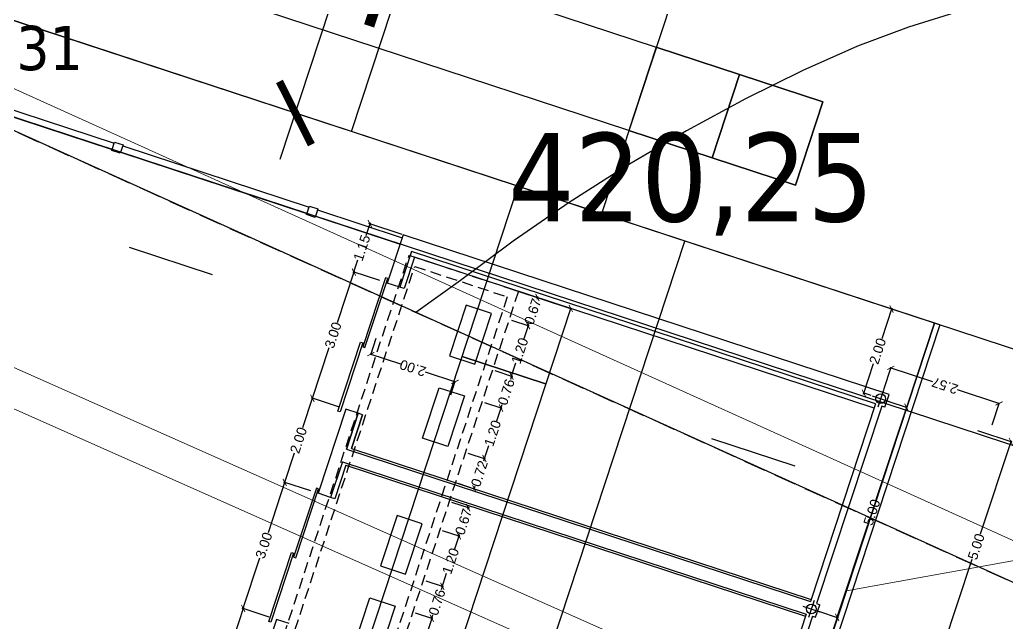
# Model space of a CAD drawing. Header units: metres. Extents: x 2 to 659295185, y -28 to 1124222152.
# Drawn here: x 654528.63 to 654550.93, y 1123442.89 to 1123456.52 of the extents above; entities that cross this region are included whole.
import ezdxf

# ---------------------------------------------------------------- set-up
doc = ezdxf.new("R2010")
doc.units = ezdxf.units.M
doc.header["$MEASUREMENT"] = 0
doc.linetypes.add('DASHED2', pattern=[9.525, 6.35, -3.175])
doc.linetypes.add('HIDDEN', pattern=[0.375, 0.25, -0.125])
doc.layers.get('0').update_dxf_attribs({"linetype": 'CONTINUOUS'})
doc.layers.add('acera', color=32, linetype='CONTINUOUS', lineweight=20)
for name, color, linetype in [('Acotado', 7, 'CONTINUOUS'), ('COLUMNA', 9, 'CONTINUOUS'), ('Cota', 3, 'CONTINUOUS'), ('CURVAS', 2, 'CONTINUOUS'), ('CVL_CURV_D', 7, 'CONTINUOUS'), ('Estructura', 1, 'CONTINUOUS'), ('fosa', 134, 'DASHED2'), ('PARCELA SL', 1, 'CONTINUOUS'), ('PARED', 7, 'CONTINUOUS'), ('TEXTURA PISO', 251, 'CONTINUOUS'), ('Vista 1', 4, 'CONTINUOUS'), ('vista4', 6, 'CONTINUOUS')]:
    doc.layers.add(name, color=color, linetype=linetype)
doc.styles.add('FORMAT', font='swissl.ttf')
doc.styles.get("Standard").update_dxf_attribs({"font": 'tahoma.ttf'})
doc.dimstyles.new('1-100', dxfattribs={"dimtxt": 0.22, "dimasz": 0.13, "dimexe": 0.02, "dimexo": 0.02, "dimgap": 0.022, "dimtad": 0, "dimzin": 1, "dimdsep": 46, "dimtxsty": 'FORMAT', "dimblk": 'ARCHTICK', "dimcen": 0.02, "dimdle": 0.02, "dimazin": 0, "dimtfac": 1, "dimtofl": 0, "dimtmove": 2, "dimatfit": 3, "dimldrblk": 'ARCHTICK', "dimfxl": 1, "dimtolj": 1, "dimtzin": 1, "dimarcsym": 0})
doc.dimstyles.new('1-1000', dxfattribs={"dimtxt": 2.2, "dimasz": 1.13, "dimexe": 1.1, "dimexo": 0.02, "dimgap": 0.022, "dimtad": 0, "dimzin": 1, "dimdsep": 46, "dimtxsty": 'FORMAT', "dimblk": 'ARCHTICK', "dimcen": 0.02, "dimdle": 1.1, "dimazin": 1, "dimtfac": 1, "dimtofl": 0, "dimtmove": 2, "dimatfit": 3, "dimldrblk": 'ARCHTICK', "dimfxl": 1, "dimtolj": 1, "dimtzin": 1, "dimarcsym": 1})

# ---------------------------------------------------------------- blocks, each defined once
blk = doc.blocks.new('_ArchTick')
at = {"color": 0, "linetype": 'ByBlock', "const_width": 0.15}
blk.add_lwpolyline([(-0.5, -0.5), (0.5, 0.5)], dxfattribs=at)
blk = doc.blocks.new('*D2441')
at = {"layer": 'Acotado', "color": 0, "lineweight": -2, "transparency": 16777216}
for p, q in [((654450.891, 1123511.94), (654448.667, 1123505.18)), ((654447.966, 1123506.569), (654550.058, 1123472.978)), ((654660.495, 1123436.642), (654558.403, 1123470.232)), ((654661.331, 1123442.701), (654659.106, 1123435.94))]:
    blk.add_line(p, q, dxfattribs=at)
at = {"layer": 'Acotado', "color": 0, "lineweight": -2, "transparency": 16777216, "xscale": 1.13, "yscale": 1.13, "zscale": 1.13}
for p, rotation in [((654449.011, 1123506.225), 161.7875527894801), ((654659.45, 1123436.985), 341.7875527894802)]:
    blk.add_blockref('_ArchTick', p, dxfattribs=dict(at, rotation=rotation))
at = {"layer": 'Acotado', "color": 0, "transparency": 16777216, "insert": (654554.23, 1123471.605), "char_height": 2.2, "attachment_point": 5, "rotation": 341.7876, "style": 'FORMAT'}
blk.add_mtext('\\A1;221.54', dxfattribs=at)
blk = doc.blocks.new('*D2444')
at = {"layer": 'Acotado', "color": 0, "lineweight": -2, "transparency": 16777216}
for p, q in [((654530.622, 1123468.444), (654539.652, 1123465.473)), ((654538.951, 1123466.861), (654537.822, 1123463.429)), ((654526.656, 1123457.113), (654535.901, 1123454.072)), ((654534.512, 1123453.37), (654535.641, 1123456.803))]:
    blk.add_line(p, q, dxfattribs=at)
at = {"layer": 'Acotado', "color": 0, "lineweight": -2, "transparency": 16777216, "xscale": 1.13, "yscale": 1.13, "zscale": 1.13}
for p, rotation in [((654538.607, 1123465.816), 71.78755278314418), ((654534.856, 1123454.415), 251.7875527831442)]:
    blk.add_blockref('_ArchTick', p, dxfattribs=dict(at, rotation=rotation))
at = {"layer": 'Acotado', "color": 0, "transparency": 16777216, "insert": (654536.732, 1123460.116), "char_height": 2.2, "attachment_point": 5, "rotation": 71.7876, "style": 'FORMAT'}
blk.add_mtext('\\A1;12.00', dxfattribs=at)
blk = doc.blocks.new('*D2278')
at = {"layer": 'Acotado', "color": 0, "lineweight": -2, "transparency": 16777216}
for p, q in [((667602.363, 1123478.25), (667602.363, 1123477.435)), ((667607.363, 1123478.25), (667607.363, 1123477.435)), ((667602.343, 1123477.455), (667604.567, 1123477.455)), ((667607.383, 1123477.455), (667605.158, 1123477.455))]:
    blk.add_line(p, q, dxfattribs=at)
at = {"layer": 'Acotado', "color": 0, "lineweight": -2, "transparency": 16777216, "xscale": 0.13, "yscale": 0.13, "zscale": 0.13, "rotation": 180}
blk.add_blockref('_ArchTick', (667602.363, 1123477.455), dxfattribs=at)
at = {"layer": 'Acotado', "color": 0, "lineweight": -2, "transparency": 16777216, "xscale": 0.13, "yscale": 0.13, "zscale": 0.13}
blk.add_blockref('_ArchTick', (667607.363, 1123477.455), dxfattribs=at)
at = {"layer": 'Acotado', "color": 0, "transparency": 16777216, "insert": (667604.863, 1123477.455), "char_height": 0.22, "attachment_point": 5, "style": 'FORMAT'}
blk.add_mtext('\\A1;5.00', dxfattribs=at)
blk = doc.blocks.new('eco 220x220')
at = {"color": 8}
for p, q in [((-0.202, 0), (0.202, 0)), ((0, 0.202), (0, -0.202))]:
    blk.add_line(p, q, dxfattribs=at)
blk.add_circle((0, 0), 0.11)
blk = doc.blocks.new('*D2282')
at = {"layer": 'Acotado', "color": 0, "lineweight": -2, "transparency": 16777216}
for p, q in [((667605.093, 1123491.8), (667604.7, 1123491.8)), ((667604.72, 1123491.82), (667604.72, 1123491.095)), ((667604.72, 1123489.778), (667604.72, 1123490.503)), ((667604.413, 1123489.798), (667604.74, 1123489.798))]:
    blk.add_line(p, q, dxfattribs=at)
at = {"layer": 'Acotado', "color": 0, "lineweight": -2, "transparency": 16777216, "xscale": 0.13, "yscale": 0.13, "zscale": 0.13}
for p, rotation in [((667604.72, 1123491.8), 90), ((667604.72, 1123489.798), 270)]:
    blk.add_blockref('_ArchTick', p, dxfattribs=dict(at, rotation=rotation))
at = {"layer": 'Acotado', "color": 0, "transparency": 16777216, "insert": (667604.72, 1123490.799), "char_height": 0.22, "attachment_point": 5, "rotation": 90, "style": 'FORMAT'}
blk.add_mtext('\\A1;2.00', dxfattribs=at)
blk = doc.blocks.new('*D2285')
at = {"layer": 'Acotado', "color": 0, "lineweight": -2, "transparency": 16777216}
for p, q in [((667606.343, 1123492.742), (667606.652, 1123492.742)), ((667606.363, 1123492.122), (667606.363, 1123492.762)), ((667607.533, 1123492.742), (667607.224, 1123492.742)), ((667607.513, 1123491.97), (667607.513, 1123492.762))]:
    blk.add_line(p, q, dxfattribs=at)
at = {"layer": 'Acotado', "color": 0, "lineweight": -2, "transparency": 16777216, "xscale": 0.13, "yscale": 0.13, "zscale": 0.13, "rotation": 180}
blk.add_blockref('_ArchTick', (667606.363, 1123492.742), dxfattribs=at)
at = {"layer": 'Acotado', "color": 0, "lineweight": -2, "transparency": 16777216, "xscale": 0.13, "yscale": 0.13, "zscale": 0.13}
blk.add_blockref('_ArchTick', (667607.513, 1123492.742), dxfattribs=at)
at = {"layer": 'Acotado', "color": 0, "transparency": 16777216, "insert": (667606.938, 1123492.742), "char_height": 0.22, "attachment_point": 5, "style": 'FORMAT'}
blk.add_mtext('\\A1;1.15', dxfattribs=at)
blk = doc.blocks.new('*D2294')
at = {"layer": 'Acotado', "color": 0, "lineweight": -2, "transparency": 16777216}
for p, q in [((667607.113, 1123489.278), (667607.113, 1123487.813)), ((667567.688, 1123489.06), (667567.688, 1123487.813)), ((667567.668, 1123487.833), (667607.133, 1123487.833))]:
    blk.add_line(p, q, dxfattribs=at)
at = {"layer": 'Acotado', "color": 0, "lineweight": -2, "transparency": 16777216, "xscale": 0.13, "yscale": 0.13, "zscale": 0.13, "rotation": 180}
blk.add_blockref('_ArchTick', (667567.688, 1123487.833), dxfattribs=at)
at = {"layer": 'Acotado', "color": 0, "lineweight": -2, "transparency": 16777216, "xscale": 0.13, "yscale": 0.13, "zscale": 0.13}
blk.add_blockref('_ArchTick', (667607.113, 1123487.833), dxfattribs=at)
at = {"layer": 'Acotado', "color": 0, "transparency": 16777216, "insert": (667588.206, 1123488.054), "char_height": 0.22, "attachment_point": 5, "style": 'FORMAT'}
blk.add_mtext('\\A1;39.42', dxfattribs=at)
blk = doc.blocks.new('*D2300')
at = {"layer": 'Acotado', "color": 0, "lineweight": -2, "transparency": 16777216}
for p, q in [((667597.363, 1123480.38), (667597.363, 1123479.916)), ((667602.363, 1123480.38), (667602.363, 1123479.916)), ((667597.343, 1123479.936), (667599.567, 1123479.936)), ((667602.383, 1123479.936), (667600.158, 1123479.936))]:
    blk.add_line(p, q, dxfattribs=at)
at = {"layer": 'Acotado', "color": 0, "lineweight": -2, "transparency": 16777216, "xscale": 0.13, "yscale": 0.13, "zscale": 0.13, "rotation": 180}
blk.add_blockref('_ArchTick', (667597.363, 1123479.936), dxfattribs=at)
at = {"layer": 'Acotado', "color": 0, "lineweight": -2, "transparency": 16777216, "xscale": 0.13, "yscale": 0.13, "zscale": 0.13}
blk.add_blockref('_ArchTick', (667602.363, 1123479.936), dxfattribs=at)
at = {"layer": 'Acotado', "color": 0, "transparency": 16777216, "insert": (667599.863, 1123479.936), "char_height": 0.22, "attachment_point": 5, "style": 'FORMAT'}
blk.add_mtext('\\A1;5.00', dxfattribs=at)
blk = doc.blocks.new('*D2301')
at = {"layer": 'Acotado', "color": 0, "lineweight": -2, "transparency": 16777216}
for p, q in [((667596.343, 1123492.742), (667597.067, 1123492.742)), ((667596.363, 1123492.122), (667596.363, 1123492.762)), ((667598.383, 1123492.742), (667597.659, 1123492.742)), ((667598.363, 1123492.122), (667598.363, 1123492.762))]:
    blk.add_line(p, q, dxfattribs=at)
at = {"layer": 'Acotado', "color": 0, "lineweight": -2, "transparency": 16777216, "xscale": 0.13, "yscale": 0.13, "zscale": 0.13, "rotation": 180}
blk.add_blockref('_ArchTick', (667596.363, 1123492.742), dxfattribs=at)
at = {"layer": 'Acotado', "color": 0, "lineweight": -2, "transparency": 16777216, "xscale": 0.13, "yscale": 0.13, "zscale": 0.13}
blk.add_blockref('_ArchTick', (667598.363, 1123492.742), dxfattribs=at)
at = {"layer": 'Acotado', "color": 0, "transparency": 16777216, "insert": (667597.363, 1123492.742), "char_height": 0.22, "attachment_point": 5, "style": 'FORMAT'}
blk.add_mtext('\\A1;2.00', dxfattribs=at)
blk = doc.blocks.new('*D2302')
at = {"layer": 'Acotado', "color": 0, "lineweight": -2, "transparency": 16777216}
for p, q in [((667601.343, 1123492.742), (667602.067, 1123492.742)), ((667601.363, 1123492.122), (667601.363, 1123492.762)), ((667603.383, 1123492.742), (667602.659, 1123492.742)), ((667603.363, 1123492.122), (667603.363, 1123492.762))]:
    blk.add_line(p, q, dxfattribs=at)
at = {"layer": 'Acotado', "color": 0, "lineweight": -2, "transparency": 16777216, "xscale": 0.13, "yscale": 0.13, "zscale": 0.13, "rotation": 180}
blk.add_blockref('_ArchTick', (667601.363, 1123492.742), dxfattribs=at)
at = {"layer": 'Acotado', "color": 0, "lineweight": -2, "transparency": 16777216, "xscale": 0.13, "yscale": 0.13, "zscale": 0.13}
blk.add_blockref('_ArchTick', (667603.363, 1123492.742), dxfattribs=at)
at = {"layer": 'Acotado', "color": 0, "transparency": 16777216, "insert": (667602.363, 1123492.742), "char_height": 0.22, "attachment_point": 5, "style": 'FORMAT'}
blk.add_mtext('\\A1;2.00', dxfattribs=at)
blk = doc.blocks.new('*D2304')
at = {"layer": 'Acotado', "color": 0, "lineweight": -2, "transparency": 16777216}
for p, q in [((667598.343, 1123492.742), (667599.567, 1123492.742)), ((667598.363, 1123492.122), (667598.363, 1123492.762)), ((667601.383, 1123492.742), (667600.159, 1123492.742)), ((667601.363, 1123492.122), (667601.363, 1123492.762))]:
    blk.add_line(p, q, dxfattribs=at)
at = {"layer": 'Acotado', "color": 0, "lineweight": -2, "transparency": 16777216, "xscale": 0.13, "yscale": 0.13, "zscale": 0.13, "rotation": 180}
blk.add_blockref('_ArchTick', (667598.363, 1123492.742), dxfattribs=at)
at = {"layer": 'Acotado', "color": 0, "lineweight": -2, "transparency": 16777216, "xscale": 0.13, "yscale": 0.13, "zscale": 0.13}
blk.add_blockref('_ArchTick', (667601.363, 1123492.742), dxfattribs=at)
at = {"layer": 'Acotado', "color": 0, "transparency": 16777216, "insert": (667599.863, 1123492.742), "char_height": 0.22, "attachment_point": 5, "style": 'FORMAT'}
blk.add_mtext('\\A1;3.00', dxfattribs=at)
blk = doc.blocks.new('*D2305')
at = {"layer": 'Acotado', "color": 0, "lineweight": -2, "transparency": 16777216}
for p, q in [((667602.363, 1123480.38), (667602.363, 1123479.916)), ((667607.363, 1123480.38), (667607.363, 1123479.916)), ((667602.343, 1123479.936), (667604.567, 1123479.936)), ((667607.383, 1123479.936), (667605.158, 1123479.936))]:
    blk.add_line(p, q, dxfattribs=at)
at = {"layer": 'Acotado', "color": 0, "lineweight": -2, "transparency": 16777216, "xscale": 0.13, "yscale": 0.13, "zscale": 0.13, "rotation": 180}
blk.add_blockref('_ArchTick', (667602.363, 1123479.936), dxfattribs=at)
at = {"layer": 'Acotado', "color": 0, "lineweight": -2, "transparency": 16777216, "xscale": 0.13, "yscale": 0.13, "zscale": 0.13}
blk.add_blockref('_ArchTick', (667607.363, 1123479.936), dxfattribs=at)
at = {"layer": 'Acotado', "color": 0, "transparency": 16777216, "insert": (667604.863, 1123479.936), "char_height": 0.22, "attachment_point": 5, "style": 'FORMAT'}
blk.add_mtext('\\A1;5.00', dxfattribs=at)
blk = doc.blocks.new('*D2319')
at = {"layer": 'Acotado', "color": 0, "lineweight": -2, "transparency": 16777216}
for p, q in [((667604.483, 1123489.021), (667604.483, 1123488.607)), ((667605.243, 1123489.021), (667605.243, 1123488.607)), ((667604.463, 1123488.627), (667604.567, 1123488.627)), ((667605.263, 1123488.627), (667605.159, 1123488.627))]:
    blk.add_line(p, q, dxfattribs=at)
at = {"layer": 'Acotado', "color": 0, "lineweight": -2, "transparency": 16777216, "xscale": 0.13, "yscale": 0.13, "zscale": 0.13, "rotation": 180}
blk.add_blockref('_ArchTick', (667604.483, 1123488.627), dxfattribs=at)
at = {"layer": 'Acotado', "color": 0, "lineweight": -2, "transparency": 16777216, "xscale": 0.13, "yscale": 0.13, "zscale": 0.13}
blk.add_blockref('_ArchTick', (667605.243, 1123488.627), dxfattribs=at)
at = {"layer": 'Acotado', "color": 0, "transparency": 16777216, "insert": (667604.863, 1123488.627), "char_height": 0.22, "attachment_point": 5, "style": 'FORMAT'}
blk.add_mtext('\\A1;0.76', dxfattribs=at)
blk = doc.blocks.new('*D2320')
at = {"layer": 'Acotado', "color": 0, "lineweight": -2, "transparency": 16777216}
for p, q in [((667605.243, 1123489.021), (667605.243, 1123488.607)), ((667606.443, 1123489.021), (667606.443, 1123488.607)), ((667605.223, 1123488.627), (667605.556, 1123488.627)), ((667606.463, 1123488.627), (667606.13, 1123488.627))]:
    blk.add_line(p, q, dxfattribs=at)
at = {"layer": 'Acotado', "color": 0, "lineweight": -2, "transparency": 16777216, "xscale": 0.13, "yscale": 0.13, "zscale": 0.13, "rotation": 180}
blk.add_blockref('_ArchTick', (667605.243, 1123488.627), dxfattribs=at)
at = {"layer": 'Acotado', "color": 0, "lineweight": -2, "transparency": 16777216, "xscale": 0.13, "yscale": 0.13, "zscale": 0.13}
blk.add_blockref('_ArchTick', (667606.443, 1123488.627), dxfattribs=at)
at = {"layer": 'Acotado', "color": 0, "transparency": 16777216, "insert": (667605.843, 1123488.627), "char_height": 0.22, "attachment_point": 5, "style": 'FORMAT'}
blk.add_mtext('\\A1;1.20', dxfattribs=at)
blk = doc.blocks.new('*D2321')
at = {"layer": 'Acotado', "color": 0, "lineweight": -2, "transparency": 16777216}
for p, q in [((667603.283, 1123489.021), (667603.283, 1123488.607)), ((667604.483, 1123489.021), (667604.483, 1123488.607)), ((667603.263, 1123488.627), (667603.596, 1123488.627)), ((667604.503, 1123488.627), (667604.17, 1123488.627))]:
    blk.add_line(p, q, dxfattribs=at)
at = {"layer": 'Acotado', "color": 0, "lineweight": -2, "transparency": 16777216, "xscale": 0.13, "yscale": 0.13, "zscale": 0.13, "rotation": 180}
blk.add_blockref('_ArchTick', (667603.283, 1123488.627), dxfattribs=at)
at = {"layer": 'Acotado', "color": 0, "lineweight": -2, "transparency": 16777216, "xscale": 0.13, "yscale": 0.13, "zscale": 0.13}
blk.add_blockref('_ArchTick', (667604.483, 1123488.627), dxfattribs=at)
at = {"layer": 'Acotado', "color": 0, "transparency": 16777216, "insert": (667603.883, 1123488.627), "char_height": 0.22, "attachment_point": 5, "style": 'FORMAT'}
blk.add_mtext('\\A1;1.20', dxfattribs=at)
blk = doc.blocks.new('*D2322')
at = {"layer": 'Acotado', "color": 0, "lineweight": -2, "transparency": 16777216}
for p, q in [((667602.563, 1123489.021), (667602.563, 1123488.607)), ((667603.283, 1123489.021), (667603.283, 1123488.607)), ((667602.543, 1123488.627), (667602.628, 1123488.627)), ((667603.303, 1123488.627), (667603.217, 1123488.627))]:
    blk.add_line(p, q, dxfattribs=at)
at = {"layer": 'Acotado', "color": 0, "lineweight": -2, "transparency": 16777216, "xscale": 0.13, "yscale": 0.13, "zscale": 0.13, "rotation": 180}
blk.add_blockref('_ArchTick', (667602.563, 1123488.627), dxfattribs=at)
at = {"layer": 'Acotado', "color": 0, "lineweight": -2, "transparency": 16777216, "xscale": 0.13, "yscale": 0.13, "zscale": 0.13}
blk.add_blockref('_ArchTick', (667603.283, 1123488.627), dxfattribs=at)
at = {"layer": 'Acotado', "color": 0, "transparency": 16777216, "insert": (667602.923, 1123488.627), "char_height": 0.22, "attachment_point": 5, "style": 'FORMAT'}
blk.add_mtext('\\A1;0.72', dxfattribs=at)
blk = doc.blocks.new('*D2323')
at = {"layer": 'Acotado', "color": 0, "lineweight": -2, "transparency": 16777216}
for p, q in [((667606.443, 1123489.021), (667606.443, 1123488.607)), ((667607.113, 1123489.021), (667607.113, 1123488.607)), ((667606.423, 1123488.627), (667606.483, 1123488.627)), ((667607.133, 1123488.627), (667607.073, 1123488.627))]:
    blk.add_line(p, q, dxfattribs=at)
at = {"layer": 'Acotado', "color": 0, "lineweight": -2, "transparency": 16777216, "xscale": 0.13, "yscale": 0.13, "zscale": 0.13, "rotation": 180}
blk.add_blockref('_ArchTick', (667606.443, 1123488.627), dxfattribs=at)
at = {"layer": 'Acotado', "color": 0, "lineweight": -2, "transparency": 16777216, "xscale": 0.13, "yscale": 0.13, "zscale": 0.13}
blk.add_blockref('_ArchTick', (667607.113, 1123488.627), dxfattribs=at)
at = {"layer": 'Acotado', "color": 0, "transparency": 16777216, "insert": (667606.778, 1123488.627), "char_height": 0.22, "attachment_point": 5, "style": 'FORMAT'}
blk.add_mtext('\\A1;0.67', dxfattribs=at)
blk = doc.blocks.new('*D2329')
at = {"layer": 'Acotado', "color": 0, "lineweight": -2, "transparency": 16777216}
for p, q in [((667599.483, 1123489.021), (667599.483, 1123488.607)), ((667600.243, 1123489.021), (667600.243, 1123488.607)), ((667599.463, 1123488.627), (667599.567, 1123488.627)), ((667600.263, 1123488.627), (667600.159, 1123488.627))]:
    blk.add_line(p, q, dxfattribs=at)
at = {"layer": 'Acotado', "color": 0, "lineweight": -2, "transparency": 16777216, "xscale": 0.13, "yscale": 0.13, "zscale": 0.13, "rotation": 180}
blk.add_blockref('_ArchTick', (667599.483, 1123488.627), dxfattribs=at)
at = {"layer": 'Acotado', "color": 0, "lineweight": -2, "transparency": 16777216, "xscale": 0.13, "yscale": 0.13, "zscale": 0.13}
blk.add_blockref('_ArchTick', (667600.243, 1123488.627), dxfattribs=at)
at = {"layer": 'Acotado', "color": 0, "transparency": 16777216, "insert": (667599.863, 1123488.627), "char_height": 0.22, "attachment_point": 5, "style": 'FORMAT'}
blk.add_mtext('\\A1;0.76', dxfattribs=at)
blk = doc.blocks.new('*D2330')
at = {"layer": 'Acotado', "color": 0, "lineweight": -2, "transparency": 16777216}
for p, q in [((667600.243, 1123489.021), (667600.243, 1123488.607)), ((667601.443, 1123489.021), (667601.443, 1123488.607)), ((667600.223, 1123488.627), (667600.556, 1123488.627)), ((667601.463, 1123488.627), (667601.13, 1123488.627))]:
    blk.add_line(p, q, dxfattribs=at)
at = {"layer": 'Acotado', "color": 0, "lineweight": -2, "transparency": 16777216, "xscale": 0.13, "yscale": 0.13, "zscale": 0.13, "rotation": 180}
blk.add_blockref('_ArchTick', (667600.243, 1123488.627), dxfattribs=at)
at = {"layer": 'Acotado', "color": 0, "lineweight": -2, "transparency": 16777216, "xscale": 0.13, "yscale": 0.13, "zscale": 0.13}
blk.add_blockref('_ArchTick', (667601.443, 1123488.627), dxfattribs=at)
at = {"layer": 'Acotado', "color": 0, "transparency": 16777216, "insert": (667600.843, 1123488.627), "char_height": 0.22, "attachment_point": 5, "style": 'FORMAT'}
blk.add_mtext('\\A1;1.20', dxfattribs=at)
blk = doc.blocks.new('*D2331')
at = {"layer": 'Acotado', "color": 0, "lineweight": -2, "transparency": 16777216}
for p, q in [((667598.283, 1123489.021), (667598.283, 1123488.607)), ((667599.483, 1123489.021), (667599.483, 1123488.607)), ((667598.263, 1123488.627), (667598.596, 1123488.627)), ((667599.503, 1123488.627), (667599.17, 1123488.627))]:
    blk.add_line(p, q, dxfattribs=at)
at = {"layer": 'Acotado', "color": 0, "lineweight": -2, "transparency": 16777216, "xscale": 0.13, "yscale": 0.13, "zscale": 0.13, "rotation": 180}
blk.add_blockref('_ArchTick', (667598.283, 1123488.627), dxfattribs=at)
at = {"layer": 'Acotado', "color": 0, "lineweight": -2, "transparency": 16777216, "xscale": 0.13, "yscale": 0.13, "zscale": 0.13}
blk.add_blockref('_ArchTick', (667599.483, 1123488.627), dxfattribs=at)
at = {"layer": 'Acotado', "color": 0, "transparency": 16777216, "insert": (667598.883, 1123488.627), "char_height": 0.22, "attachment_point": 5, "style": 'FORMAT'}
blk.add_mtext('\\A1;1.20', dxfattribs=at)
blk = doc.blocks.new('*D2333')
at = {"layer": 'Acotado', "color": 0, "lineweight": -2, "transparency": 16777216}
for p, q in [((667601.443, 1123489.021), (667601.443, 1123488.607)), ((667602.113, 1123489.021), (667602.113, 1123488.607)), ((667601.423, 1123488.627), (667601.483, 1123488.627)), ((667602.133, 1123488.627), (667602.073, 1123488.627))]:
    blk.add_line(p, q, dxfattribs=at)
at = {"layer": 'Acotado', "color": 0, "lineweight": -2, "transparency": 16777216, "xscale": 0.13, "yscale": 0.13, "zscale": 0.13, "rotation": 180}
blk.add_blockref('_ArchTick', (667601.443, 1123488.627), dxfattribs=at)
at = {"layer": 'Acotado', "color": 0, "lineweight": -2, "transparency": 16777216, "xscale": 0.13, "yscale": 0.13, "zscale": 0.13}
blk.add_blockref('_ArchTick', (667602.113, 1123488.627), dxfattribs=at)
at = {"layer": 'Acotado', "color": 0, "transparency": 16777216, "insert": (667601.778, 1123488.627), "char_height": 0.22, "attachment_point": 5, "style": 'FORMAT'}
blk.add_mtext('\\A1;0.67', dxfattribs=at)
blk = doc.blocks.new('*D2339')
at = {"layer": 'Acotado', "color": 0, "lineweight": -2, "transparency": 16777216}
for p, q in [((667603.343, 1123492.742), (667604.567, 1123492.742)), ((667603.363, 1123492.122), (667603.363, 1123492.762)), ((667606.383, 1123492.742), (667605.159, 1123492.742)), ((667606.363, 1123492.122), (667606.363, 1123492.762))]:
    blk.add_line(p, q, dxfattribs=at)
at = {"layer": 'Acotado', "color": 0, "lineweight": -2, "transparency": 16777216, "xscale": 0.13, "yscale": 0.13, "zscale": 0.13, "rotation": 180}
blk.add_blockref('_ArchTick', (667603.363, 1123492.742), dxfattribs=at)
at = {"layer": 'Acotado', "color": 0, "lineweight": -2, "transparency": 16777216, "xscale": 0.13, "yscale": 0.13, "zscale": 0.13}
blk.add_blockref('_ArchTick', (667606.363, 1123492.742), dxfattribs=at)
at = {"layer": 'Acotado', "color": 0, "transparency": 16777216, "insert": (667604.863, 1123492.742), "char_height": 0.22, "attachment_point": 5, "style": 'FORMAT'}
blk.add_mtext('\\A1;3.00', dxfattribs=at)
blk = doc.blocks.new('*D2353')
at = {"layer": 'Acotado', "color": 0, "lineweight": -2, "transparency": 16777216}
for p, q in [((667607.585, 1123480.55), (667608.116, 1123480.55)), ((667608.096, 1123480.57), (667608.096, 1123479.558)), ((667608.096, 1123477.955), (667608.096, 1123478.966)), ((667607.585, 1123477.975), (667608.116, 1123477.975))]:
    blk.add_line(p, q, dxfattribs=at)
at = {"layer": 'Acotado', "color": 0, "lineweight": -2, "transparency": 16777216, "xscale": 0.13, "yscale": 0.13, "zscale": 0.13}
for p, rotation in [((667608.096, 1123480.55), 90), ((667608.096, 1123477.975), 270)]:
    blk.add_blockref('_ArchTick', p, dxfattribs=dict(at, rotation=rotation))
at = {"layer": 'Acotado', "color": 0, "transparency": 16777216, "insert": (667608.096, 1123479.262), "char_height": 0.22, "attachment_point": 5, "rotation": 90, "style": 'FORMAT'}
blk.add_mtext('\\A1;2.57', dxfattribs=at)
blk = doc.blocks.new('*D2354')
at = {"layer": 'Acotado', "color": 0, "lineweight": -2, "transparency": 16777216}
for p, q in [((667607.343, 1123480.949), (667608.067, 1123480.949)), ((667607.363, 1123480.772), (667607.363, 1123480.969)), ((667609.383, 1123480.949), (667608.659, 1123480.949)), ((667609.363, 1123480.772), (667609.363, 1123480.969))]:
    blk.add_line(p, q, dxfattribs=at)
at = {"layer": 'Acotado', "color": 0, "lineweight": -2, "transparency": 16777216, "xscale": 0.13, "yscale": 0.13, "zscale": 0.13, "rotation": 180}
blk.add_blockref('_ArchTick', (667607.363, 1123480.949), dxfattribs=at)
at = {"layer": 'Acotado', "color": 0, "lineweight": -2, "transparency": 16777216, "xscale": 0.13, "yscale": 0.13, "zscale": 0.13}
blk.add_blockref('_ArchTick', (667609.363, 1123480.949), dxfattribs=at)
at = {"layer": 'Acotado', "color": 0, "transparency": 16777216, "insert": (667608.363, 1123480.949), "char_height": 0.22, "attachment_point": 5, "style": 'FORMAT'}
blk.add_mtext('\\A1;2.00', dxfattribs=at)
blk = doc.blocks.new('A$C562C02F1')
for points in [[(30.9, -11), (30.9, -10.95), (32.543, -10.95), (32.543, -11), (30.9, -11)], [(34.1, -11.08), (34.1, -11.03), (32.457, -11.03), (32.457, -11.08), (34.1, -11.08)], [(35.9, -11), (35.9, -10.95), (37.543, -10.95), (37.543, -11), (35.9, -11)], [(39.1, -11.08), (39.1, -11.03), (37.457, -11.03), (37.457, -11.08), (39.1, -11.08)]]:
    blk.add_lwpolyline(points)
at = {"layer": 'Acotado'}
for points in [[(32.12, -12.954), (32.12, -13.554), (30.92, -13.554), (30.92, -12.954)], [(32.88, -12.954), (32.88, -13.554), (34.08, -13.554), (34.08, -12.954)], [(37.12, -12.954), (37.12, -13.554), (35.92, -13.554), (35.92, -12.954)], [(37.88, -12.954), (37.88, -13.554), (39.08, -13.554), (39.08, -12.954)]]:
    blk.add_lwpolyline(points, close=True, dxfattribs=at)
at = {"layer": 'Estructura'}
for points in [[(40.1, -4.46), (39.9, -4.46), (39.9, -4.26), (40.1, -4.26)], [(40.1, -9.09), (39.9, -9.09), (39.9, -8.89), (40.1, -8.89)]]:
    blk.add_lwpolyline(points, close=True, dxfattribs=at)
at = {"layer": 'fosa', "linetype": 'HIDDEN'}
for points in [[(0.325, -18.734), (0.325, -11.374), (39.75, -11.374), (39.75, -13.974), (2.325, -13.974), (2.325, -18.734)], [(0.525, -18.534), (0.525, -11.574), (39.55, -11.574), (39.55, -13.774), (2.125, -13.774), (2.125, -18.534)]]:
    blk.add_lwpolyline(points, dxfattribs=at)
at = {"layer": 'PARED'}
for p, q in [((39.925, -0.116), (39.925, -4.26)), ((40.075, -0.116), (40.075, -4.26)), ((39.925, -4.46), (39.925, -8.89)), ((40.075, -4.46), (40.075, -8.89)), ((39.925, -9.09), (39.925, -11.102)), ((40.075, -9.09), (40.075, -11.102)), ((31, -11.102), (29, -11.102)), ((31, -11.402), (31, -11.102)), ((36, -11.102), (34, -11.102)), ((34, -11.402), (34, -11.102)), ((36, -11.402), (36, -11.102)), ((40.15, -11.102), (39, -11.102)), ((39, -11.402), (39, -11.102)), ((40.15, -22.652), (40.15, -11.102)), ((34.85, -11.402), (34, -11.402)), ((34.85, -11.402), (34.85, -22.427)), ((36, -11.402), (35.15, -11.402)), ((35.15, -11.402), (35.15, -22.427)), ((35.15, -11.402), (36, -11.402)), ((39.85, -11.402), (39, -11.402)), ((39.85, -22.427), (39.85, -11.402)), ((34.85, -22.427), (30.15, -22.427)), ((39.85, -22.427), (35.15, -22.427)), ((34.85, -22.577), (30.15, -22.577)), ((34.85, -22.577), (34.85, -22.652)), ((34.85, -22.652), (35.15, -22.652)), ((39.85, -22.577), (35.15, -22.577)), ((35.15, -22.577), (35.15, -22.652)), ((39.85, -22.652), (39.85, -22.577)), ((39.85, -22.652), (40.15, -22.652))]:
    blk.add_line(p, q, dxfattribs=at)
at = {"layer": 'Vista 1'}
for q in [(42, 23.502), (-36.51, -23.249)]:
    blk.add_line((42, -23.249), q, dxfattribs=at)
at = {"layer": 'vista4'}
for p, q in [((34, -11.502), (34, -11.402)), ((34.8, -11.502), (34, -11.502)), ((34.8, -11.502), (34.8, -22.427)), ((36, -11.502), (35.2, -11.502)), ((35.2, -11.502), (35.2, -22.427)), ((35.2, -11.502), (36, -11.502)), ((36, -11.502), (36, -11.402)), ((39, -11.502), (39, -11.402)), ((39.75, -11.502), (39, -11.502)), ((39.75, -22.427), (39.75, -11.502))]:
    blk.add_line(p, q, dxfattribs=at)
at = {"layer": 'Estructura', "rotation": 270}
for p in [(35, -22.502), (40, -22.502)]:
    blk.add_blockref('eco 220x220', p, dxfattribs=at)
at = {"layer": 'Acotado'}
for base, p1, p2, picture, middle in [((29, -10.309), (31, -10.95), (29, -10.95), '*D2301', (30, -10.309)), ((31, -10.309), (34, -10.95), (31, -10.95), '*D2304', (32.5, -10.309)), ((34, -10.309), (36, -10.95), (34, -10.95), '*D2302', (35, -10.309)), ((36, -10.309), (39, -10.95), (36, -10.95), '*D2339', (37.5, -10.309)), ((39, -10.309), (40.15, -11.102), (39, -10.95), '*D2285', (39.575, -10.309)), ((35.2, -14.425), (35.92, -14.011), (35.2, -14.011), '*D2322', (35.56, -14.425)), ((35, -23.116), (30, -22.652), (35, -22.652), '*D2300', (32.5, -23.116)), ((40, -23.116), (35, -22.652), (40, -22.652), '*D2305', (37.5, -23.116)), ((40, -25.597), (35, -24.782), (40, -24.782), '*D2278', (37.5, -25.597))]:
    dim = blk.add_linear_dim(base=base, p1=p1, p2=p2, dimstyle='1-100', dxfattribs=at)
    dim.commit()
    dim.dimension.update_dxf_attribs({"geometry": picture, "text_midpoint": middle, "insert": (-667567.363, -1123503.052)})
for base, p1, p2, angle, picture, middle, set_off in [((37.357, -13.254), (37.75, -11.252), (37.03, -13.254), 270, '*D2282', (37.357, -12.253), (-667567.363, -1123503.052)), ((30.92, -14.425), (32.12, -14.011), (30.92, -14.011), 180, '*D2331', (31.52, -14.425), (-667567.363, -1123503.052)), ((32.88, -14.425), (32.12, -14.011), (32.88, -14.011), 180, '*D2329', (32.5, -14.425), (-667567.363, -1123503.052)), ((32.88, -14.425), (34.08, -14.011), (32.88, -14.011), 180, '*D2330', (33.48, -14.425), (-667567.363, -1123503.052)), ((34.75, -14.425), (34.08, -14.011), (34.75, -14.011), 180, '*D2333', (34.415, -14.425), (-667567.363, -1123503.052)), ((35.92, -14.425), (37.12, -14.011), (35.92, -14.011), 180, '*D2321', (36.52, -14.425), (-667567.363, -1123503.052)), ((37.88, -14.425), (37.12, -14.011), (37.88, -14.011), 180, '*D2319', (37.5, -14.425), (-667567.363, -1123503.052)), ((37.88, -14.425), (39.08, -14.011), (37.88, -14.011), 180, '*D2320', (38.48, -14.425), (-667567.363, -1123503.052)), ((39.75, -14.425), (39.08, -14.011), (39.75, -14.011), 180, '*D2323', (39.415, -14.425), (-667567.363, -1123503.052)), ((42, -22.103), (40, -22.3), (42, -22.3), 180, '*D2354', (41, -22.103), (-667567.363, -1123503.052)), ((40.733098411, -25.076981072), (40.202174091, -22.501981074), (40.202174099, -25.076981072), 90, '*D2353', (40.733098411, -23.789481072), (-667567.3629038, -1123503.051806977))]:
    dim = blk.add_linear_dim(base=base, p1=p1, p2=p2, angle=angle, dimstyle='1-100', dxfattribs=at)
    dim.commit()
    dim.dimension.update_dxf_attribs({"geometry": picture, "text_midpoint": middle, "insert": set_off})
dim = blk.add_linear_dim(base=(39.75, -15.218327684), p1=(0.325000003, -13.97186335), p2=(39.75, -13.753796265), dimstyle='1-100', dxfattribs=at)
dim.commit()
dim.dimension.update_dxf_attribs({"geometry": '*D2294', "text_midpoint": (20.842900662, -14.99740902), "dimtype": 128, "insert": (-667567.3629038, -1123503.051806977)})

msp = doc.modelspace()

# ---------------------------------------------------------------- linework, layer by layer
at = {"lineweight": 30}
msp.add_lwpolyline([(654948.3512, 1123120.8818), (654737.653, 1123175.6708), (654613.3796, 1123207.9862), (654535.2993, 1123231.8219), (654565.2977, 1123318.8224), (654606.2977, 1123418.8224), (654522.2977, 1123456.8224), (654623.2977, 1123646.8224), (654713.6038, 1123837.3245)], dxfattribs=at)
msp.add_lwpolyline([(654948.3512, 1123120.8818), (654737.653, 1123175.6708), (654613.3796, 1123207.9862), (654535.2993, 1123231.8219), (654565.2977, 1123318.8224), (654606.2977, 1123418.8224), (654522.2977, 1123456.8224), (654623.2977, 1123646.8224), (654713.6038, 1123837.3245)], dxfattribs=at)
msp.add_lwpolyline([(654948.3512, 1123120.8818), (654737.653, 1123175.6708), (654613.3796, 1123207.9862), (654535.2993, 1123231.8219), (654565.2977, 1123318.8224), (654606.2977, 1123418.8224), (654522.2977, 1123456.8224), (654623.2977, 1123646.8224), (654713.6038, 1123837.3245)], dxfattribs=at)
at = {"layer": 'acera'}
msp.add_line((654547.3004, 1123443.6241), (654585.8142, 1123450.584), dxfattribs=at)
at = {"layer": 'Acotado'}
msp.add_line((654484.6192, 1123468.7656), (654553.2099, 1123446.1976), dxfattribs=at)
at = {"layer": 'COLUMNA'}
msp.add_lwpolyline([(654544.2414, 1123459.6636), (654541.7665, 1123452.1416), (654536.125, 1123453.9978), (654538.5999, 1123461.5198), (654544.2414, 1123459.6636)], close=True, dxfattribs=at)
at = {"layer": 'CURVAS', "lineweight": 0}
msp.add_lwpolyline([(654950, 1123121), (654739, 1123175), (654615, 1123208), (654537, 1123232), (654567, 1123319), (654608, 1123419), (654524, 1123457), (654625, 1123647), (654715, 1123837)], dxfattribs=at)
msp.add_lwpolyline([(654950, 1123121), (654739, 1123175), (654615, 1123208), (654537, 1123232), (654567, 1123319), (654608, 1123419), (654524, 1123457), (654625, 1123647), (654715, 1123837)], dxfattribs=at)
at = {"layer": 'CVL_CURV_D', "color": 7, "linetype": 'Continuous', "elevation": 420.25}
msp.add_lwpolyline([(654572.6905, 1123460.9659), (654570.996, 1123460.6702), (654569.0562, 1123460.3501), (654566.9027, 1123460.0114), (654564.5675, 1123459.6596), (654562.1561, 1123459.2859), (654559.7813, 1123458.8833), (654557.4859, 1123458.4606), (654555.3126, 1123458.0267), (654553.3043, 1123457.5906), (654551.5037, 1123457.1611), (654549.9536, 1123456.7472), (654548.6968, 1123456.3577), (654547.548, 1123455.9228), (654546.3116, 1123455.3768), (654545.0149, 1123454.7352), (654543.6852, 1123454.0134), (654542.3496, 1123453.2268), (654541.0356, 1123452.391), (654539.7702, 1123451.5212), (654538.5809, 1123450.633), (654537.5762, 1123449.9107)], dxfattribs=at)
at = {"layer": 'Estructura', "linetype": 'HIDDEN', "ltscale": 2, "flags": 128}
msp.add_lwpolyline([(654572.5224, 1123551.4025), (654522.2977, 1123456.8224), (654606.2977, 1123418.8224)], dxfattribs=at)
at = {"layer": 'PARCELA SL', "lineweight": 0}
for points in [[(654553.2977, 1123914.8224), (654590.2977, 1123893.8224), (654650.2977, 1123875.8224), (654699.2977, 1123833.8224), (654519.2977, 1123451.8224), (654600.2977, 1123415.8224), (654524.2977, 1123233.8224), (654349.2977, 1123277.8224), (654553.2977, 1123914.8224)], [(654555, 1123915), (654592, 1123894), (654652, 1123876), (654701, 1123834), (654521, 1123452), (654602, 1123416), (654526, 1123234), (654351, 1123278), (654555, 1123915)]]:
    msp.add_lwpolyline(points, dxfattribs=at)
at = {"layer": 'PARED', "flags": 128}
msp.add_lwpolyline([(654530.6256, 1123411.9469), (654543.647, 1123451.5229)], dxfattribs=at)
msp.add_lwpolyline([(654530.6256, 1123411.9469), (654543.647, 1123451.5229)], dxfattribs=at)
msp.add_lwpolyline([(654530.6256, 1123411.9469), (654543.647, 1123451.5229)], dxfattribs=at)
at = {"layer": 'TEXTURA PISO', "flags": 128}
for points in [[(654531.6355, 1123459.6431), (654543.004, 1123455.9026), (654542.3852, 1123454.0221), (654531.0168, 1123457.7626)], [(654543.004, 1123455.9026), (654544.8845, 1123455.2839), (654543.004, 1123455.9026)], [(654544.8845, 1123455.2839), (654544.2657, 1123453.4034), (654544.8845, 1123455.2839)], [(654544.2657, 1123453.4034), (654544.8845, 1123455.2839), (654544.2657, 1123453.4034), (654544.8845, 1123455.2839), (654544.2657, 1123453.4034), (654544.8845, 1123455.2839), (654544.2657, 1123453.4034), (654544.8845, 1123455.2839), (654544.2657, 1123453.4034), (654544.8845, 1123455.2839), (654544.2657, 1123453.4034), (654544.8845, 1123455.2839), (654544.2657, 1123453.4034)], [(654546.1462, 1123452.7847), (654546.765, 1123454.6652), (654544.8845, 1123455.2839), (654546.765, 1123454.6652)], [(654544.8845, 1123455.2839), (654546.765, 1123454.6652)], [(654546.765, 1123454.6652), (654544.8845, 1123455.2839)], [(654546.1462, 1123452.7847), (654546.765, 1123454.6652)], [(654542.3852, 1123454.0221), (654544.2657, 1123453.4034), (654542.3852, 1123454.0221)], [(654546.1462, 1123452.7847), (654544.2657, 1123453.4034)], [(654546.1462, 1123452.7847), (654544.2657, 1123453.4034)], [(654538.6204, 1123448.9139), (654540.5009, 1123448.2951), (654538.6204, 1123448.9139)]]:
    msp.add_lwpolyline(points, close=True, dxfattribs=at)
for points in [[(654544.8845, 1123455.2839), (654543.004, 1123455.9026), (654542.3852, 1123454.0221), (654544.2657, 1123453.4034)], [(654544.2657, 1123453.4034), (654546.1462, 1123452.7847), (654544.2657, 1123453.4034), (654544.8845, 1123455.2839)], [(654531.0984, 1123451.3888), (654532.9789, 1123450.7701)], [(654546.1424, 1123446.439), (654544.2619, 1123447.0577)]]:
    msp.add_lwpolyline(points, dxfattribs=at)
at = {"layer": 'Vista 1'}
msp.add_line((654553.3198, 1123448.3403), (654522.876, 1123458.357), dxfattribs=at)
at = {"layer": 'Vista 1', "flags": 128}
for points in [[(654549.2885, 1123449.6667), (654483.3856, 1123471.3504)], [(654526.8646, 1123413.1844), (654539.886, 1123452.7603)], [(654526.8646, 1123413.1844), (654539.886, 1123452.7603)], [(654536.2671, 1123410.0907), (654549.2885, 1123449.6667)], [(654549.2885, 1123449.6667), (654536.2671, 1123410.0907)]]:
    msp.add_lwpolyline(points, dxfattribs=at)

# ---------------------------------------------------------------- block references
at = {"color": 5, "extrusion": (0, 0, -1), "xscale": -1, "rotation": 288.2124472151277}
msp.add_blockref('A$C562C02F1', (-654514.1933, 1123416.9989), dxfattribs=at)

# ---------------------------------------------------------------- texts
at = {"layer": 'Cota'}
for s, height, p in [('420.31', 1, (654525.9267, 1123455.3844)), ('420,25', 2, (654539.6587, 1123451.967))]:
    msp.add_text(s, height=height, dxfattribs=at).set_placement(p)

# ---------------------------------------------------------------- dimensions: what is measured, and where the dimension line sits
at = {"layer": 'Acotado'}
for base, p1, p2, angle, picture, middle in [((654449.0105, 1123506.2251), (654661.3368, 1123442.7195), (654450.8972, 1123511.9592), 341.78755, '*D2441', (654554.2303, 1123471.6052)), ((654538.6071, 1123465.8164), (654526.637, 1123457.1196), (654530.6031, 1123468.4499), 71.78755, '*D2444', (654536.7315, 1123460.1159))]:
    dim = msp.add_linear_dim(base=base, p1=p1, p2=p2, angle=angle, dimstyle='1-1000', dxfattribs=at)
    dim.commit()
    dim.dimension.update_dxf_attribs({"geometry": picture, "text_midpoint": middle})

doc.saveas('drawing.dxf')
